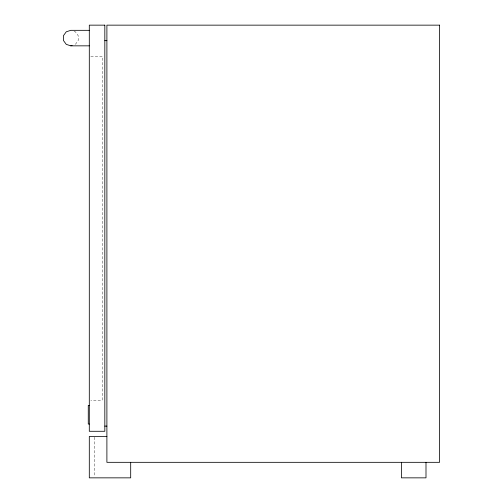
<?xml version="1.0" encoding="UTF-8"?>
<svg xmlns="http://www.w3.org/2000/svg" width="503" height="503" viewBox="0 0 503 503"><rect width="100%" height="100%" fill="white"/><g stroke="black" fill="none" stroke-linecap="round" stroke-linejoin="round"><path stroke-width="0.38" stroke-dasharray="2.52 1.89" d="M75.381 44.365L78.198 40.485L78.198 35.688L75.381 31.808L74.073 31.381M90.823 56.191L102.241 56.191L102.241 400.243L90.823 400.243M94.476 437.239L94.476 476.291"/><path stroke-width="0.75" d="M89.301 30.325L70.816 30.325L66.258 31.808L63.435 35.688L63.435 40.485L66.258 44.365L70.816 45.842L72.118 45.421M104.825 40.674L106.894 40.674M70.816 45.842L89.301 45.842M89.301 405.418L88.27 405.418L88.27 424.042L89.301 424.042M104.825 426.11L106.894 426.11M106.894 436.459L89.301 436.459L89.301 477.85L130.692 477.85L130.692 462.326M425.997 462.326L425.997 477.85L401.394 477.85L401.394 462.326M104.825 25.15L89.301 25.15L89.301 431.285L104.825 431.285L104.825 25.15M439.565 25.15L106.894 25.15L106.894 462.326L439.565 462.326L439.565 25.15"/></g></svg>
